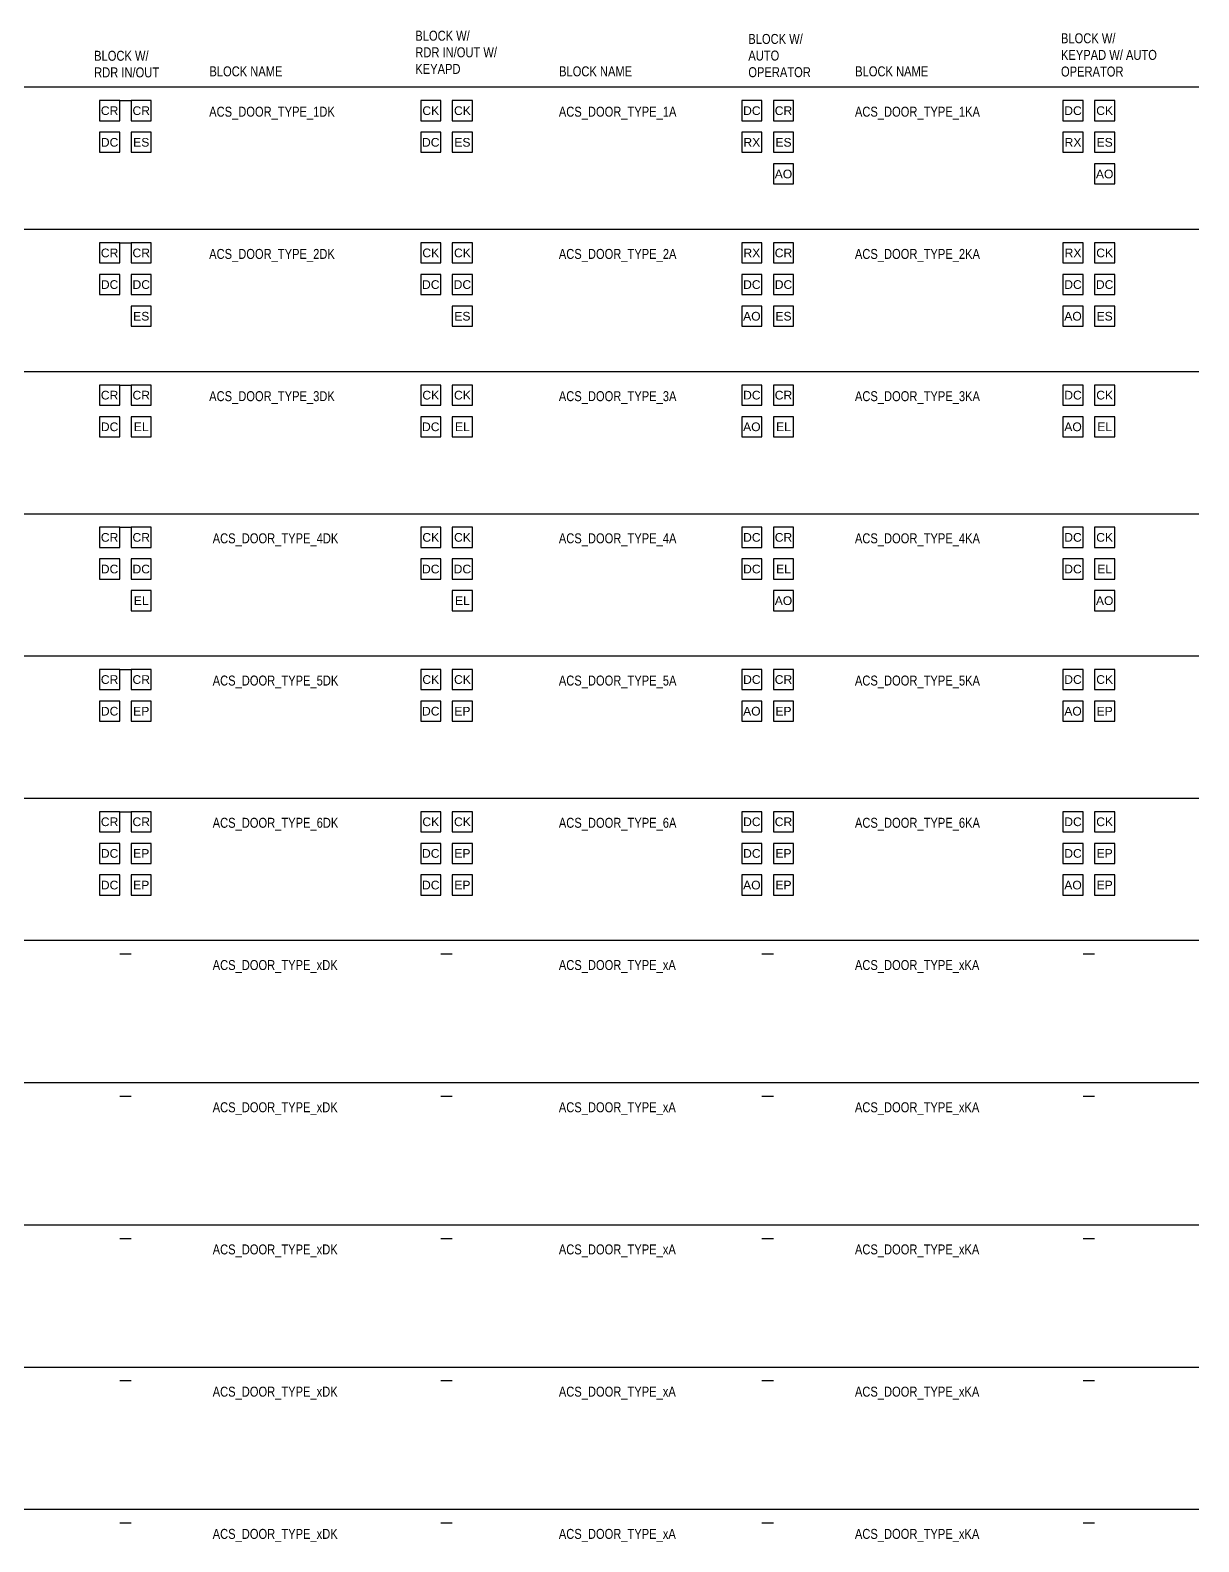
# Model space of a CAD drawing. Header units: inches. Extents: x 26 to 183, y 56 to 129.
# Drawn here: x 54.71 to 67.34, y 93.85 to 110.18 of the extents above; entities that cross this region are included whole.
import ezdxf
from ezdxf.enums import TextEntityAlignment as Align

# ---------------------------------------------------------------- set-up
doc = ezdxf.new("R2010")
doc.units = ezdxf.units.IN
doc.header["$MEASUREMENT"] = 0
doc.set_wipeout_variables(frame=1)
doc.layers.add('E-SERT-ACS', color=23, linetype='Continuous', lineweight=30)
doc.layers.add('S-ANNO-LEGN', color=3, linetype='Continuous', lineweight=25)
doc.layers.add('E-SERT-IDS-TEXT', color=7, linetype='Continuous')
doc.styles.add('MtXpl_Arial_Narrow', font='arial.ttf')
doc.styles.add('ROMANS', font='arial.ttf', dxfattribs={"height": 0.0935})

# ---------------------------------------------------------------- blocks, each defined once
blk = doc.blocks.new('*U91')
blk.add_wipeout([(-0.109, 0), (-0.109, -0.217), (0.109, -0.217), (0.109, 0)]).dxf.layer = 'E-SERT-ACS'
at = {"layer": 'E-SERT-ACS', "color": 0, "linetype": 'ByBlock', "lineweight": -2}
blk.add_lwpolyline([(-0.109, -0.217), (0.109, -0.217), (0.109, 0), (-0.109, 0)], close=True, dxfattribs=at)
at = {"layer": 'E-SERT-ACS', "color": 7, "style": 'MtXpl_Arial_Narrow', "flags": 8}
blk.add_attdef('MODELNO.', text='', height=0.0938, dxfattribs=at).set_placement((0.109, 0), align=Align.BOTTOM_LEFT)
blk.add_attdef('DEVICE_TYPE', text='', height=0.0938, dxfattribs=at).set_placement((0, -0.109), align=Align.MIDDLE)
blk = doc.blocks.new('ES_Electric_Strike')
blk.add_wipeout([(-0.109, 0), (-0.109, -0.217), (0.109, -0.217), (0.109, 0)]).dxf.layer = 'E-SERT-ACS'
at = {"layer": 'E-SERT-ACS', "color": 0, "linetype": 'ByBlock', "lineweight": -2}
blk.add_lwpolyline([(-0.109, -0.217), (0.109, -0.217), (0.109, 0), (-0.109, 0)], close=True, dxfattribs=at)
at = {"layer": 'E-SERT-ACS', "color": 7, "style": 'MtXpl_Arial_Narrow', "flags": 8}
blk.add_attdef('MODELNO.', text='', height=0.0938, dxfattribs=at).set_placement((0.109, 0), align=Align.BOTTOM_LEFT)
blk.add_attdef('DEVICE_TYPE', text='', height=0.0938, dxfattribs=at).set_placement((0, -0.109), align=Align.MIDDLE)
blk = doc.blocks.new('AC_Card_Reader')
blk.add_wipeout([(-0.109, 0), (-0.109, -0.217), (0.109, -0.217), (0.109, 0)]).dxf.layer = 'E-SERT-ACS'
at = {"layer": 'E-SERT-ACS', "color": 0, "linetype": 'ByBlock', "lineweight": -2}
blk.add_lwpolyline([(-0.109, -0.217), (0.109, -0.217), (0.109, 0), (-0.109, 0)], close=True, dxfattribs=at)
at = {"layer": 'E-SERT-ACS', "color": 7, "style": 'MtXpl_Arial_Narrow', "flags": 8}
blk.add_attdef('MODELNO.', text='', height=0.0938, dxfattribs=at).set_placement((0.109, 0), align=Align.BOTTOM_LEFT)
blk.add_attdef('DEVICE_TYPE', text='', height=0.0938, dxfattribs=at).set_placement((0, -0.109), align=Align.MIDDLE)
blk = doc.blocks.new('ACS_DOOR_TYPE_1D')
at = {"layer": 'E-SERT-ACS'}
ref = blk.add_blockref('AC_Card_Reader', (0.171, 0), dxfattribs=at)
ref.add_attrib('DEVICE_TYPE', 'CR', dxfattribs={"color": 7, "height": 0.0938, "style": 'MtXpl_Arial_Narrow'}).set_placement((0.171, -0.109), align=Align.MIDDLE)
ref = blk.add_blockref('AC_Card_Reader', (-0.171, 0), dxfattribs=at)
ref.add_attrib('DEVICE_TYPE', 'CR', dxfattribs={"color": 7, "height": 0.0938, "style": 'MtXpl_Arial_Narrow'}).set_placement((-0.171, -0.109), align=Align.MIDDLE)
ref = blk.add_blockref('*U91', (-0.171, -0.342), dxfattribs=at)
ref.add_attrib('DEVICE_TYPE', 'DC', dxfattribs={"color": 7, "height": 0.0938, "style": 'MtXpl_Arial_Narrow'}).set_placement((-0.171, -0.451), align=Align.MIDDLE)
ref = blk.add_blockref('ES_Electric_Strike', (0.171, -0.342), dxfattribs=at)
ref.add_attrib('DEVICE_TYPE', 'ES', dxfattribs={"color": 7, "height": 0.0938, "style": 'MtXpl_Arial_Narrow'}).set_placement((0.171, -0.451), align=Align.MIDDLE)
blk = doc.blocks.new('CK_Card_Reader_Keypad')
blk.add_wipeout([(-0.109, 0), (-0.109, -0.217), (0.109, -0.217), (0.109, 0)]).dxf.layer = 'E-SERT-ACS'
at = {"layer": 'E-SERT-ACS', "color": 0, "linetype": 'ByBlock', "lineweight": -2}
blk.add_lwpolyline([(-0.109, -0.217), (0.109, -0.217), (0.109, 0), (-0.109, 0)], close=True, dxfattribs=at)
at = {"layer": 'E-SERT-ACS', "color": 7, "style": 'MtXpl_Arial_Narrow', "flags": 8}
blk.add_attdef('MODELNO.', text='', height=0.0938, dxfattribs=at).set_placement((0.109, 0), align=Align.BOTTOM_LEFT)
blk.add_attdef('DEVICE_TYPE', text='', height=0.0938, dxfattribs=at).set_placement((0, -0.109), align=Align.MIDDLE)
blk = doc.blocks.new('ACS_DOOR_TYPE_1DK')
at = {"layer": 'E-SERT-ACS'}
ref = blk.add_blockref('CK_Card_Reader_Keypad', (-0.171, 0), dxfattribs=at)
ref.add_attrib('DEVICE_TYPE', 'CK', dxfattribs={"color": 7, "height": 0.0938, "style": 'MtXpl_Arial_Narrow'}).set_placement((-0.171, -0.109), align=Align.MIDDLE)
ref = blk.add_blockref('CK_Card_Reader_Keypad', (0.171, 0), dxfattribs=at)
ref.add_attrib('DEVICE_TYPE', 'CK', dxfattribs={"color": 7, "height": 0.0938, "style": 'MtXpl_Arial_Narrow'}).set_placement((0.171, -0.109), align=Align.MIDDLE)
ref = blk.add_blockref('*U91', (-0.171, -0.342), dxfattribs=at)
ref.add_attrib('DEVICE_TYPE', 'DC', dxfattribs={"color": 7, "height": 0.0938, "style": 'MtXpl_Arial_Narrow'}).set_placement((-0.171, -0.451), align=Align.MIDDLE)
ref = blk.add_blockref('ES_Electric_Strike', (0.171, -0.342), dxfattribs=at)
ref.add_attrib('DEVICE_TYPE', 'ES', dxfattribs={"color": 7, "height": 0.0938, "style": 'MtXpl_Arial_Narrow'}).set_placement((0.171, -0.451), align=Align.MIDDLE)
blk = doc.blocks.new('ACS_DOOR_TYPE_2D')
at = {"layer": 'E-SERT-ACS'}
ref = blk.add_blockref('AC_Card_Reader', (-0.171, 0), dxfattribs=at)
ref.add_attrib('DEVICE_TYPE', 'CR', dxfattribs={"color": 7, "height": 0.0938, "style": 'MtXpl_Arial_Narrow'}).set_placement((-0.171, -0.109), align=Align.MIDDLE)
ref = blk.add_blockref('AC_Card_Reader', (0.171, 0), dxfattribs=at)
ref.add_attrib('DEVICE_TYPE', 'CR', dxfattribs={"color": 7, "height": 0.0938, "style": 'MtXpl_Arial_Narrow'}).set_placement((0.171, -0.109), align=Align.MIDDLE)
ref = blk.add_blockref('*U91', (-0.171, -0.342), dxfattribs=at)
ref.add_attrib('DEVICE_TYPE', 'DC', dxfattribs={"color": 7, "height": 0.0938, "style": 'MtXpl_Arial_Narrow'}).set_placement((-0.171, -0.451), align=Align.MIDDLE)
ref = blk.add_blockref('*U91', (0.171, -0.342), dxfattribs=at)
ref.add_attrib('DEVICE_TYPE', 'DC', dxfattribs={"color": 7, "height": 0.0938, "style": 'MtXpl_Arial_Narrow'}).set_placement((0.171, -0.451), align=Align.MIDDLE)
ref = blk.add_blockref('ES_Electric_Strike', (0.171, -0.684), dxfattribs=at)
ref.add_attrib('DEVICE_TYPE', 'ES', dxfattribs={"color": 7, "height": 0.0938, "style": 'MtXpl_Arial_Narrow'}).set_placement((0.171, -0.793), align=Align.MIDDLE)
blk = doc.blocks.new('ACS_DOOR_TYPE_2DK')
at = {"layer": 'E-SERT-ACS'}
ref = blk.add_blockref('CK_Card_Reader_Keypad', (-0.171, 0), dxfattribs=at)
ref.add_attrib('DEVICE_TYPE', 'CK', dxfattribs={"color": 7, "height": 0.0938, "style": 'MtXpl_Arial_Narrow'}).set_placement((-0.171, -0.109), align=Align.MIDDLE)
ref = blk.add_blockref('CK_Card_Reader_Keypad', (0.171, 0), dxfattribs=at)
ref.add_attrib('DEVICE_TYPE', 'CK', dxfattribs={"color": 7, "height": 0.0938, "style": 'MtXpl_Arial_Narrow'}).set_placement((0.171, -0.109), align=Align.MIDDLE)
ref = blk.add_blockref('*U91', (-0.171, -0.342), dxfattribs=at)
ref.add_attrib('DEVICE_TYPE', 'DC', dxfattribs={"color": 7, "height": 0.0938, "style": 'MtXpl_Arial_Narrow'}).set_placement((-0.171, -0.451), align=Align.MIDDLE)
ref = blk.add_blockref('*U91', (0.171, -0.342), dxfattribs=at)
ref.add_attrib('DEVICE_TYPE', 'DC', dxfattribs={"color": 7, "height": 0.0938, "style": 'MtXpl_Arial_Narrow'}).set_placement((0.171, -0.451), align=Align.MIDDLE)
ref = blk.add_blockref('ES_Electric_Strike', (0.171, -0.684), dxfattribs=at)
ref.add_attrib('DEVICE_TYPE', 'ES', dxfattribs={"color": 7, "height": 0.0938, "style": 'MtXpl_Arial_Narrow'}).set_placement((0.171, -0.793), align=Align.MIDDLE)
blk = doc.blocks.new('EL_Electric_Mortise_Lock')
blk.add_wipeout([(-0.109, 0), (-0.109, -0.217), (0.109, -0.217), (0.109, 0)]).dxf.layer = 'E-SERT-ACS'
at = {"layer": 'E-SERT-ACS', "color": 0, "linetype": 'ByBlock', "lineweight": -2}
blk.add_lwpolyline([(-0.109, -0.217), (0.109, -0.217), (0.109, 0), (-0.109, 0)], close=True, dxfattribs=at)
at = {"layer": 'E-SERT-ACS', "color": 7, "style": 'MtXpl_Arial_Narrow', "flags": 8}
blk.add_attdef('MODELNO.', text='', height=0.0938, dxfattribs=at).set_placement((0.109, 0), align=Align.BOTTOM_LEFT)
blk.add_attdef('DEVICE_TYPE', text='', height=0.0938, dxfattribs=at).set_placement((0, -0.109), align=Align.MIDDLE)
blk = doc.blocks.new('ACS_DOOR_TYPE_3D')
at = {"layer": 'E-SERT-ACS'}
ref = blk.add_blockref('AC_Card_Reader', (-0.171, 0), dxfattribs=at)
ref.add_attrib('DEVICE_TYPE', 'CR', dxfattribs={"color": 7, "height": 0.0938, "style": 'MtXpl_Arial_Narrow'}).set_placement((-0.171, -0.109), align=Align.MIDDLE)
ref = blk.add_blockref('AC_Card_Reader', (0.171, 0), dxfattribs=at)
ref.add_attrib('DEVICE_TYPE', 'CR', dxfattribs={"color": 7, "height": 0.0938, "style": 'MtXpl_Arial_Narrow'}).set_placement((0.171, -0.109), align=Align.MIDDLE)
ref = blk.add_blockref('*U91', (-0.171, -0.342), dxfattribs=at)
ref.add_attrib('DEVICE_TYPE', 'DC', dxfattribs={"color": 7, "height": 0.0938, "style": 'MtXpl_Arial_Narrow'}).set_placement((-0.171, -0.451), align=Align.MIDDLE)
ref = blk.add_blockref('EL_Electric_Mortise_Lock', (0.171, -0.342), dxfattribs=at)
ref.add_attrib('DEVICE_TYPE', 'EL', dxfattribs={"color": 7, "height": 0.0938, "style": 'MtXpl_Arial_Narrow'}).set_placement((0.171, -0.451), align=Align.MIDDLE)
blk = doc.blocks.new('ACS_DOOR_TYPE_3DK')
at = {"layer": 'E-SERT-ACS'}
ref = blk.add_blockref('CK_Card_Reader_Keypad', (-0.171, 0), dxfattribs=at)
ref.add_attrib('DEVICE_TYPE', 'CK', dxfattribs={"color": 7, "height": 0.0938, "style": 'MtXpl_Arial_Narrow'}).set_placement((-0.171, -0.109), align=Align.MIDDLE)
ref = blk.add_blockref('CK_Card_Reader_Keypad', (0.171, 0), dxfattribs=at)
ref.add_attrib('DEVICE_TYPE', 'CK', dxfattribs={"color": 7, "height": 0.0938, "style": 'MtXpl_Arial_Narrow'}).set_placement((0.171, -0.109), align=Align.MIDDLE)
ref = blk.add_blockref('*U91', (-0.171, -0.342), dxfattribs=at)
ref.add_attrib('DEVICE_TYPE', 'DC', dxfattribs={"color": 7, "height": 0.0938, "style": 'MtXpl_Arial_Narrow'}).set_placement((-0.171, -0.451), align=Align.MIDDLE)
ref = blk.add_blockref('EL_Electric_Mortise_Lock', (0.171, -0.342), dxfattribs=at)
ref.add_attrib('DEVICE_TYPE', 'EL', dxfattribs={"color": 7, "height": 0.0938, "style": 'MtXpl_Arial_Narrow'}).set_placement((0.171, -0.451), align=Align.MIDDLE)
blk = doc.blocks.new('ACS_DOOR_TYPE_4D')
at = {"layer": 'E-SERT-ACS'}
ref = blk.add_blockref('AC_Card_Reader', (-0.171, 0), dxfattribs=at)
ref.add_attrib('DEVICE_TYPE', 'CR', dxfattribs={"color": 7, "height": 0.0938, "style": 'MtXpl_Arial_Narrow'}).set_placement((-0.171, -0.109), align=Align.MIDDLE)
ref = blk.add_blockref('AC_Card_Reader', (0.171, 0), dxfattribs=at)
ref.add_attrib('DEVICE_TYPE', 'CR', dxfattribs={"color": 7, "height": 0.0938, "style": 'MtXpl_Arial_Narrow'}).set_placement((0.171, -0.109), align=Align.MIDDLE)
ref = blk.add_blockref('*U91', (-0.171, -0.342), dxfattribs=at)
ref.add_attrib('DEVICE_TYPE', 'DC', dxfattribs={"color": 7, "height": 0.0938, "style": 'MtXpl_Arial_Narrow'}).set_placement((-0.171, -0.451), align=Align.MIDDLE)
ref = blk.add_blockref('*U91', (0.171, -0.342), dxfattribs=at)
ref.add_attrib('DEVICE_TYPE', 'DC', dxfattribs={"color": 7, "height": 0.0938, "style": 'MtXpl_Arial_Narrow'}).set_placement((0.171, -0.451), align=Align.MIDDLE)
ref = blk.add_blockref('EL_Electric_Mortise_Lock', (0.171, -0.684), dxfattribs=at)
ref.add_attrib('DEVICE_TYPE', 'EL', dxfattribs={"color": 7, "height": 0.0938, "style": 'MtXpl_Arial_Narrow'}).set_placement((0.171, -0.793), align=Align.MIDDLE)
blk = doc.blocks.new('ACS_DOOR_TYPE_4DK')
at = {"layer": 'E-SERT-ACS'}
ref = blk.add_blockref('CK_Card_Reader_Keypad', (-0.171, 0), dxfattribs=at)
ref.add_attrib('DEVICE_TYPE', 'CK', dxfattribs={"color": 7, "height": 0.0938, "style": 'MtXpl_Arial_Narrow'}).set_placement((-0.171, -0.109), align=Align.MIDDLE)
ref = blk.add_blockref('CK_Card_Reader_Keypad', (0.171, 0), dxfattribs=at)
ref.add_attrib('DEVICE_TYPE', 'CK', dxfattribs={"color": 7, "height": 0.0938, "style": 'MtXpl_Arial_Narrow'}).set_placement((0.171, -0.109), align=Align.MIDDLE)
ref = blk.add_blockref('*U91', (-0.171, -0.342), dxfattribs=at)
ref.add_attrib('DEVICE_TYPE', 'DC', dxfattribs={"color": 7, "height": 0.0938, "style": 'MtXpl_Arial_Narrow'}).set_placement((-0.171, -0.451), align=Align.MIDDLE)
ref = blk.add_blockref('*U91', (0.171, -0.342), dxfattribs=at)
ref.add_attrib('DEVICE_TYPE', 'DC', dxfattribs={"color": 7, "height": 0.0938, "style": 'MtXpl_Arial_Narrow'}).set_placement((0.171, -0.451), align=Align.MIDDLE)
ref = blk.add_blockref('EL_Electric_Mortise_Lock', (0.171, -0.684), dxfattribs=at)
ref.add_attrib('DEVICE_TYPE', 'EL', dxfattribs={"color": 7, "height": 0.0938, "style": 'MtXpl_Arial_Narrow'}).set_placement((0.171, -0.793), align=Align.MIDDLE)
blk = doc.blocks.new('EP_Electric_Panic_Hdwr')
blk.add_wipeout([(-0.109, 0), (-0.109, -0.217), (0.109, -0.217), (0.109, 0)]).dxf.layer = 'E-SERT-ACS'
at = {"layer": 'E-SERT-ACS', "color": 0, "linetype": 'ByBlock', "lineweight": -2}
blk.add_lwpolyline([(-0.109, -0.217), (0.109, -0.217), (0.109, 0), (-0.109, 0)], close=True, dxfattribs=at)
at = {"layer": 'E-SERT-ACS', "color": 7, "style": 'MtXpl_Arial_Narrow', "flags": 8}
blk.add_attdef('MODELNO.', text='', height=0.0938, dxfattribs=at).set_placement((0.109, 0), align=Align.BOTTOM_LEFT)
blk.add_attdef('DEVICE_TYPE', text='', height=0.0938, dxfattribs=at).set_placement((0, -0.109), align=Align.MIDDLE)
blk = doc.blocks.new('ACS_DOOR_TYPE_5D')
at = {"layer": 'E-SERT-ACS'}
ref = blk.add_blockref('AC_Card_Reader', (-0.171, 0), dxfattribs=at)
ref.add_attrib('DEVICE_TYPE', 'CR', dxfattribs={"color": 7, "height": 0.0938, "style": 'MtXpl_Arial_Narrow'}).set_placement((-0.171, -0.109), align=Align.MIDDLE)
ref = blk.add_blockref('AC_Card_Reader', (0.171, 0), dxfattribs=at)
ref.add_attrib('DEVICE_TYPE', 'CR', dxfattribs={"color": 7, "height": 0.0938, "style": 'MtXpl_Arial_Narrow'}).set_placement((0.171, -0.109), align=Align.MIDDLE)
ref = blk.add_blockref('*U91', (-0.171, -0.342), dxfattribs=at)
ref.add_attrib('DEVICE_TYPE', 'DC', dxfattribs={"color": 7, "height": 0.0938, "style": 'MtXpl_Arial_Narrow'}).set_placement((-0.171, -0.451), align=Align.MIDDLE)
ref = blk.add_blockref('EP_Electric_Panic_Hdwr', (0.171, -0.342), dxfattribs=at)
ref.add_attrib('DEVICE_TYPE', 'EP', dxfattribs={"color": 7, "height": 0.0938, "style": 'MtXpl_Arial_Narrow'}).set_placement((0.171, -0.451), align=Align.MIDDLE)
blk = doc.blocks.new('ACS_DOOR_TYPE_5DK')
at = {"layer": 'E-SERT-ACS'}
ref = blk.add_blockref('CK_Card_Reader_Keypad', (-0.171, 0), dxfattribs=at)
ref.add_attrib('DEVICE_TYPE', 'CK', dxfattribs={"color": 7, "height": 0.0938, "style": 'MtXpl_Arial_Narrow'}).set_placement((-0.171, -0.109), align=Align.MIDDLE)
ref = blk.add_blockref('CK_Card_Reader_Keypad', (0.171, 0), dxfattribs=at)
ref.add_attrib('DEVICE_TYPE', 'CK', dxfattribs={"color": 7, "height": 0.0938, "style": 'MtXpl_Arial_Narrow'}).set_placement((0.171, -0.109), align=Align.MIDDLE)
ref = blk.add_blockref('*U91', (-0.171, -0.342), dxfattribs=at)
ref.add_attrib('DEVICE_TYPE', 'DC', dxfattribs={"color": 7, "height": 0.0938, "style": 'MtXpl_Arial_Narrow'}).set_placement((-0.171, -0.451), align=Align.MIDDLE)
ref = blk.add_blockref('EP_Electric_Panic_Hdwr', (0.171, -0.342), dxfattribs=at)
ref.add_attrib('DEVICE_TYPE', 'EP', dxfattribs={"color": 7, "height": 0.0938, "style": 'MtXpl_Arial_Narrow'}).set_placement((0.171, -0.451), align=Align.MIDDLE)
blk = doc.blocks.new('ACS_DOOR_TYPE_6D')
at = {"layer": 'E-SERT-ACS'}
ref = blk.add_blockref('AC_Card_Reader', (-0.171, 0), dxfattribs=at)
ref.add_attrib('DEVICE_TYPE', 'CR', dxfattribs={"color": 7, "height": 0.0938, "style": 'MtXpl_Arial_Narrow'}).set_placement((-0.171, -0.109), align=Align.MIDDLE)
ref = blk.add_blockref('AC_Card_Reader', (0.171, 0), dxfattribs=at)
ref.add_attrib('DEVICE_TYPE', 'CR', dxfattribs={"color": 7, "height": 0.0938, "style": 'MtXpl_Arial_Narrow'}).set_placement((0.171, -0.109), align=Align.MIDDLE)
ref = blk.add_blockref('*U91', (-0.171, -0.342), dxfattribs=at)
ref.add_attrib('DEVICE_TYPE', 'DC', dxfattribs={"color": 7, "height": 0.0938, "style": 'MtXpl_Arial_Narrow'}).set_placement((-0.171, -0.451), align=Align.MIDDLE)
ref = blk.add_blockref('EP_Electric_Panic_Hdwr', (0.171, -0.342), dxfattribs=at)
ref.add_attrib('DEVICE_TYPE', 'EP', dxfattribs={"color": 7, "height": 0.0938, "style": 'MtXpl_Arial_Narrow'}).set_placement((0.171, -0.451), align=Align.MIDDLE)
ref = blk.add_blockref('*U91', (-0.171, -0.684), dxfattribs=at)
ref.add_attrib('DEVICE_TYPE', 'DC', dxfattribs={"color": 7, "height": 0.0938, "style": 'MtXpl_Arial_Narrow'}).set_placement((-0.171, -0.793), align=Align.MIDDLE)
ref = blk.add_blockref('EP_Electric_Panic_Hdwr', (0.171, -0.684), dxfattribs=at)
ref.add_attrib('DEVICE_TYPE', 'EP', dxfattribs={"color": 7, "height": 0.0938, "style": 'MtXpl_Arial_Narrow'}).set_placement((0.171, -0.793), align=Align.MIDDLE)
blk = doc.blocks.new('ACS_DOOR_TYPE_6DK')
at = {"layer": 'E-SERT-ACS'}
ref = blk.add_blockref('CK_Card_Reader_Keypad', (-0.171, 0), dxfattribs=at)
ref.add_attrib('DEVICE_TYPE', 'CK', dxfattribs={"color": 7, "height": 0.0938, "style": 'MtXpl_Arial_Narrow'}).set_placement((-0.171, -0.109), align=Align.MIDDLE)
ref = blk.add_blockref('CK_Card_Reader_Keypad', (0.171, 0), dxfattribs=at)
ref.add_attrib('DEVICE_TYPE', 'CK', dxfattribs={"color": 7, "height": 0.0938, "style": 'MtXpl_Arial_Narrow'}).set_placement((0.171, -0.109), align=Align.MIDDLE)
ref = blk.add_blockref('*U91', (-0.171, -0.342), dxfattribs=at)
ref.add_attrib('DEVICE_TYPE', 'DC', dxfattribs={"color": 7, "height": 0.0938, "style": 'MtXpl_Arial_Narrow'}).set_placement((-0.171, -0.451), align=Align.MIDDLE)
ref = blk.add_blockref('EP_Electric_Panic_Hdwr', (0.171, -0.342), dxfattribs=at)
ref.add_attrib('DEVICE_TYPE', 'EP', dxfattribs={"color": 7, "height": 0.0938, "style": 'MtXpl_Arial_Narrow'}).set_placement((0.171, -0.451), align=Align.MIDDLE)
ref = blk.add_blockref('*U91', (-0.171, -0.684), dxfattribs=at)
ref.add_attrib('DEVICE_TYPE', 'DC', dxfattribs={"color": 7, "height": 0.0938, "style": 'MtXpl_Arial_Narrow'}).set_placement((-0.171, -0.793), align=Align.MIDDLE)
ref = blk.add_blockref('EP_Electric_Panic_Hdwr', (0.171, -0.684), dxfattribs=at)
ref.add_attrib('DEVICE_TYPE', 'EP', dxfattribs={"color": 7, "height": 0.0938, "style": 'MtXpl_Arial_Narrow'}).set_placement((0.171, -0.793), align=Align.MIDDLE)
blk = doc.blocks.new('RX_Motion_REX')
blk.add_wipeout([(-0.109, 0), (-0.109, -0.217), (0.109, -0.217), (0.109, 0)]).dxf.layer = 'E-SERT-ACS'
at = {"layer": 'E-SERT-ACS', "color": 0, "linetype": 'ByBlock', "lineweight": -2}
blk.add_lwpolyline([(-0.109, -0.217), (0.109, -0.217), (0.109, 0), (-0.109, 0)], close=True, dxfattribs=at)
at = {"layer": 'E-SERT-ACS', "color": 7, "style": 'MtXpl_Arial_Narrow', "flags": 8}
blk.add_attdef('MODELNO.', text='', height=0.0938, dxfattribs=at).set_placement((0.109, 0), align=Align.BOTTOM_LEFT)
blk.add_attdef('DEVICE_TYPE', text='', height=0.0938, dxfattribs=at).set_placement((0, -0.109), align=Align.MIDDLE)
blk = doc.blocks.new('AO_Auto_Operator')
blk.add_wipeout([(-0.109, 0), (-0.109, -0.217), (0.109, -0.217), (0.109, 0)]).dxf.layer = 'E-SERT-ACS'
at = {"layer": 'E-SERT-ACS', "color": 0, "linetype": 'ByBlock', "lineweight": -2}
blk.add_lwpolyline([(-0.109, -0.217), (0.109, -0.217), (0.109, 0), (-0.109, 0)], close=True, dxfattribs=at)
at = {"layer": 'E-SERT-ACS', "color": 7, "style": 'MtXpl_Arial_Narrow', "flags": 8}
blk.add_attdef('MODELNO.', text='', height=0.0938, dxfattribs=at).set_placement((0.109, 0), align=Align.BOTTOM_LEFT)
blk.add_attdef('DEVICE_TYPE', text='', height=0.0938, dxfattribs=at).set_placement((0, -0.109), align=Align.MIDDLE)
blk = doc.blocks.new('ACS_DOOR_TYPE_1A')
at = {"layer": 'E-SERT-ACS'}
ref = blk.add_blockref('*U91', (-0.171, 0), dxfattribs=at)
ref.add_attrib('DEVICE_TYPE', 'DC', dxfattribs={"color": 7, "height": 0.0938, "style": 'MtXpl_Arial_Narrow'}).set_placement((-0.171, -0.109), align=Align.MIDDLE)
ref = blk.add_blockref('AC_Card_Reader', (0.171, 0), dxfattribs=at)
ref.add_attrib('DEVICE_TYPE', 'CR', dxfattribs={"color": 7, "height": 0.0938, "style": 'MtXpl_Arial_Narrow'}).set_placement((0.171, -0.109), align=Align.MIDDLE)
ref = blk.add_blockref('RX_Motion_REX', (-0.171, -0.342), dxfattribs=at)
ref.add_attrib('DEVICE_TYPE', 'RX', dxfattribs={"color": 7, "height": 0.0938, "style": 'MtXpl_Arial_Narrow'}).set_placement((-0.171, -0.451), align=Align.MIDDLE)
ref = blk.add_blockref('ES_Electric_Strike', (0.171, -0.342), dxfattribs=at)
ref.add_attrib('DEVICE_TYPE', 'ES', dxfattribs={"color": 7, "height": 0.0938, "style": 'MtXpl_Arial_Narrow'}).set_placement((0.171, -0.451), align=Align.MIDDLE)
ref = blk.add_blockref('AO_Auto_Operator', (0.171, -0.684), dxfattribs=at)
ref.add_attrib('DEVICE_TYPE', 'AO', dxfattribs={"color": 7, "height": 0.0938, "style": 'MtXpl_Arial_Narrow'}).set_placement((0.171, -0.793), align=Align.MIDDLE)
blk = doc.blocks.new('ACS_DOOR_TYPE_1KA')
at = {"layer": 'E-SERT-ACS'}
ref = blk.add_blockref('*U91', (-0.171, 0), dxfattribs=at)
ref.add_attrib('DEVICE_TYPE', 'DC', dxfattribs={"color": 7, "height": 0.0938, "style": 'MtXpl_Arial_Narrow'}).set_placement((-0.171, -0.109), align=Align.MIDDLE)
ref = blk.add_blockref('CK_Card_Reader_Keypad', (0.171, 0), dxfattribs=at)
ref.add_attrib('DEVICE_TYPE', 'CK', dxfattribs={"color": 7, "height": 0.0938, "style": 'MtXpl_Arial_Narrow'}).set_placement((0.171, -0.109), align=Align.MIDDLE)
ref = blk.add_blockref('RX_Motion_REX', (-0.171, -0.342), dxfattribs=at)
ref.add_attrib('DEVICE_TYPE', 'RX', dxfattribs={"color": 7, "height": 0.0938, "style": 'MtXpl_Arial_Narrow'}).set_placement((-0.171, -0.451), align=Align.MIDDLE)
ref = blk.add_blockref('ES_Electric_Strike', (0.171, -0.342), dxfattribs=at)
ref.add_attrib('DEVICE_TYPE', 'ES', dxfattribs={"color": 7, "height": 0.0938, "style": 'MtXpl_Arial_Narrow'}).set_placement((0.171, -0.451), align=Align.MIDDLE)
ref = blk.add_blockref('AO_Auto_Operator', (0.171, -0.684), dxfattribs=at)
ref.add_attrib('DEVICE_TYPE', 'AO', dxfattribs={"color": 7, "height": 0.0938, "style": 'MtXpl_Arial_Narrow'}).set_placement((0.171, -0.793), align=Align.MIDDLE)
blk = doc.blocks.new('ACS_DOOR_TYPE_2A')
at = {"layer": 'E-SERT-ACS'}
ref = blk.add_blockref('RX_Motion_REX', (-0.171, 0), dxfattribs=at)
ref.add_attrib('DEVICE_TYPE', 'RX', dxfattribs={"color": 7, "height": 0.0938, "style": 'MtXpl_Arial_Narrow'}).set_placement((-0.171, -0.109), align=Align.MIDDLE)
ref = blk.add_blockref('AC_Card_Reader', (0.171, 0), dxfattribs=at)
ref.add_attrib('DEVICE_TYPE', 'CR', dxfattribs={"color": 7, "height": 0.0938, "style": 'MtXpl_Arial_Narrow'}).set_placement((0.171, -0.109), align=Align.MIDDLE)
ref = blk.add_blockref('*U91', (-0.171, -0.342), dxfattribs=at)
ref.add_attrib('DEVICE_TYPE', 'DC', dxfattribs={"color": 7, "height": 0.0938, "style": 'MtXpl_Arial_Narrow'}).set_placement((-0.171, -0.451), align=Align.MIDDLE)
ref = blk.add_blockref('*U91', (0.171, -0.342), dxfattribs=at)
ref.add_attrib('DEVICE_TYPE', 'DC', dxfattribs={"color": 7, "height": 0.0938, "style": 'MtXpl_Arial_Narrow'}).set_placement((0.171, -0.451), align=Align.MIDDLE)
ref = blk.add_blockref('AO_Auto_Operator', (-0.171, -0.684), dxfattribs=at)
ref.add_attrib('DEVICE_TYPE', 'AO', dxfattribs={"color": 7, "height": 0.0938, "style": 'MtXpl_Arial_Narrow'}).set_placement((-0.171, -0.793), align=Align.MIDDLE)
ref = blk.add_blockref('ES_Electric_Strike', (0.171, -0.684), dxfattribs=at)
ref.add_attrib('DEVICE_TYPE', 'ES', dxfattribs={"color": 7, "height": 0.0938, "style": 'MtXpl_Arial_Narrow'}).set_placement((0.171, -0.793), align=Align.MIDDLE)
blk = doc.blocks.new('ACS_DOOR_TYPE_2KA')
at = {"layer": 'E-SERT-ACS'}
ref = blk.add_blockref('RX_Motion_REX', (-0.171, 0), dxfattribs=at)
ref.add_attrib('DEVICE_TYPE', 'RX', dxfattribs={"color": 7, "height": 0.0938, "style": 'MtXpl_Arial_Narrow'}).set_placement((-0.171, -0.109), align=Align.MIDDLE)
ref = blk.add_blockref('CK_Card_Reader_Keypad', (0.171, 0), dxfattribs=at)
ref.add_attrib('DEVICE_TYPE', 'CK', dxfattribs={"color": 7, "height": 0.0938, "style": 'MtXpl_Arial_Narrow'}).set_placement((0.171, -0.109), align=Align.MIDDLE)
ref = blk.add_blockref('*U91', (-0.171, -0.342), dxfattribs=at)
ref.add_attrib('DEVICE_TYPE', 'DC', dxfattribs={"color": 7, "height": 0.0938, "style": 'MtXpl_Arial_Narrow'}).set_placement((-0.171, -0.451), align=Align.MIDDLE)
ref = blk.add_blockref('*U91', (0.171, -0.342), dxfattribs=at)
ref.add_attrib('DEVICE_TYPE', 'DC', dxfattribs={"color": 7, "height": 0.0938, "style": 'MtXpl_Arial_Narrow'}).set_placement((0.171, -0.451), align=Align.MIDDLE)
ref = blk.add_blockref('AO_Auto_Operator', (-0.171, -0.684), dxfattribs=at)
ref.add_attrib('DEVICE_TYPE', 'AO', dxfattribs={"color": 7, "height": 0.0938, "style": 'MtXpl_Arial_Narrow'}).set_placement((-0.171, -0.793), align=Align.MIDDLE)
ref = blk.add_blockref('ES_Electric_Strike', (0.171, -0.684), dxfattribs=at)
ref.add_attrib('DEVICE_TYPE', 'ES', dxfattribs={"color": 7, "height": 0.0938, "style": 'MtXpl_Arial_Narrow'}).set_placement((0.171, -0.793), align=Align.MIDDLE)
blk = doc.blocks.new('ACS_DOOR_TYPE_3A')
at = {"layer": 'E-SERT-ACS'}
ref = blk.add_blockref('*U91', (-0.171, 0), dxfattribs=at)
ref.add_attrib('DEVICE_TYPE', 'DC', dxfattribs={"color": 7, "height": 0.0938, "style": 'MtXpl_Arial_Narrow'}).set_placement((-0.171, -0.109), align=Align.MIDDLE)
ref = blk.add_blockref('AC_Card_Reader', (0.171, 0), dxfattribs=at)
ref.add_attrib('DEVICE_TYPE', 'CR', dxfattribs={"color": 7, "height": 0.0938, "style": 'MtXpl_Arial_Narrow'}).set_placement((0.171, -0.109), align=Align.MIDDLE)
ref = blk.add_blockref('AO_Auto_Operator', (-0.171, -0.342), dxfattribs=at)
ref.add_attrib('DEVICE_TYPE', 'AO', dxfattribs={"color": 7, "height": 0.0938, "style": 'MtXpl_Arial_Narrow'}).set_placement((-0.171, -0.451), align=Align.MIDDLE)
ref = blk.add_blockref('EL_Electric_Mortise_Lock', (0.171, -0.342), dxfattribs=at)
ref.add_attrib('DEVICE_TYPE', 'EL', dxfattribs={"color": 7, "height": 0.0938, "style": 'MtXpl_Arial_Narrow'}).set_placement((0.171, -0.451), align=Align.MIDDLE)
blk = doc.blocks.new('ACS_DOOR_TYPE_3KA')
at = {"layer": 'E-SERT-ACS'}
ref = blk.add_blockref('*U91', (-0.171, 0), dxfattribs=at)
ref.add_attrib('DEVICE_TYPE', 'DC', dxfattribs={"color": 7, "height": 0.0938, "style": 'MtXpl_Arial_Narrow'}).set_placement((-0.171, -0.109), align=Align.MIDDLE)
ref = blk.add_blockref('CK_Card_Reader_Keypad', (0.171, 0), dxfattribs=at)
ref.add_attrib('DEVICE_TYPE', 'CK', dxfattribs={"color": 7, "height": 0.0938, "style": 'MtXpl_Arial_Narrow'}).set_placement((0.171, -0.109), align=Align.MIDDLE)
ref = blk.add_blockref('AO_Auto_Operator', (-0.171, -0.342), dxfattribs=at)
ref.add_attrib('DEVICE_TYPE', 'AO', dxfattribs={"color": 7, "height": 0.0938, "style": 'MtXpl_Arial_Narrow'}).set_placement((-0.171, -0.451), align=Align.MIDDLE)
ref = blk.add_blockref('EL_Electric_Mortise_Lock', (0.171, -0.342), dxfattribs=at)
ref.add_attrib('DEVICE_TYPE', 'EL', dxfattribs={"color": 7, "height": 0.0938, "style": 'MtXpl_Arial_Narrow'}).set_placement((0.171, -0.451), align=Align.MIDDLE)
blk = doc.blocks.new('ACS_DOOR_TYPE_4A')
at = {"layer": 'E-SERT-ACS'}
ref = blk.add_blockref('*U91', (-0.171, 0), dxfattribs=at)
ref.add_attrib('DEVICE_TYPE', 'DC', dxfattribs={"color": 7, "height": 0.0938, "style": 'MtXpl_Arial_Narrow'}).set_placement((-0.171, -0.109), align=Align.MIDDLE)
ref = blk.add_blockref('AC_Card_Reader', (0.171, 0), dxfattribs=at)
ref.add_attrib('DEVICE_TYPE', 'CR', dxfattribs={"color": 7, "height": 0.0938, "style": 'MtXpl_Arial_Narrow'}).set_placement((0.171, -0.109), align=Align.MIDDLE)
ref = blk.add_blockref('*U91', (-0.171, -0.342), dxfattribs=at)
ref.add_attrib('DEVICE_TYPE', 'DC', dxfattribs={"color": 7, "height": 0.0938, "style": 'MtXpl_Arial_Narrow'}).set_placement((-0.171, -0.451), align=Align.MIDDLE)
ref = blk.add_blockref('EL_Electric_Mortise_Lock', (0.171, -0.342), dxfattribs=at)
ref.add_attrib('DEVICE_TYPE', 'EL', dxfattribs={"color": 7, "height": 0.0938, "style": 'MtXpl_Arial_Narrow'}).set_placement((0.171, -0.451), align=Align.MIDDLE)
ref = blk.add_blockref('AO_Auto_Operator', (0.171, -0.684), dxfattribs=at)
ref.add_attrib('DEVICE_TYPE', 'AO', dxfattribs={"color": 7, "height": 0.0938, "style": 'MtXpl_Arial_Narrow'}).set_placement((0.171, -0.793), align=Align.MIDDLE)
blk = doc.blocks.new('ACS_DOOR_TYPE_4KA')
at = {"layer": 'E-SERT-ACS'}
ref = blk.add_blockref('*U91', (-0.171, 0), dxfattribs=at)
ref.add_attrib('DEVICE_TYPE', 'DC', dxfattribs={"color": 7, "height": 0.0938, "style": 'MtXpl_Arial_Narrow'}).set_placement((-0.171, -0.109), align=Align.MIDDLE)
ref = blk.add_blockref('CK_Card_Reader_Keypad', (0.171, 0), dxfattribs=at)
ref.add_attrib('DEVICE_TYPE', 'CK', dxfattribs={"color": 7, "height": 0.0938, "style": 'MtXpl_Arial_Narrow'}).set_placement((0.171, -0.109), align=Align.MIDDLE)
ref = blk.add_blockref('*U91', (-0.171, -0.342), dxfattribs=at)
ref.add_attrib('DEVICE_TYPE', 'DC', dxfattribs={"color": 7, "height": 0.0938, "style": 'MtXpl_Arial_Narrow'}).set_placement((-0.171, -0.451), align=Align.MIDDLE)
ref = blk.add_blockref('EL_Electric_Mortise_Lock', (0.171, -0.342), dxfattribs=at)
ref.add_attrib('DEVICE_TYPE', 'EL', dxfattribs={"color": 7, "height": 0.0938, "style": 'MtXpl_Arial_Narrow'}).set_placement((0.171, -0.451), align=Align.MIDDLE)
ref = blk.add_blockref('AO_Auto_Operator', (0.171, -0.684), dxfattribs=at)
ref.add_attrib('DEVICE_TYPE', 'AO', dxfattribs={"color": 7, "height": 0.0938, "style": 'MtXpl_Arial_Narrow'}).set_placement((0.171, -0.793), align=Align.MIDDLE)
blk = doc.blocks.new('ACS_DOOR_TYPE_5A')
at = {"layer": 'E-SERT-ACS'}
ref = blk.add_blockref('*U91', (-0.171, 0), dxfattribs=at)
ref.add_attrib('DEVICE_TYPE', 'DC', dxfattribs={"color": 7, "height": 0.0938, "style": 'MtXpl_Arial_Narrow'}).set_placement((-0.171, -0.109), align=Align.MIDDLE)
ref = blk.add_blockref('AC_Card_Reader', (0.171, 0), dxfattribs=at)
ref.add_attrib('DEVICE_TYPE', 'CR', dxfattribs={"color": 7, "height": 0.0938, "style": 'MtXpl_Arial_Narrow'}).set_placement((0.171, -0.109), align=Align.MIDDLE)
ref = blk.add_blockref('AO_Auto_Operator', (-0.171, -0.342), dxfattribs=at)
ref.add_attrib('DEVICE_TYPE', 'AO', dxfattribs={"color": 7, "height": 0.0938, "style": 'MtXpl_Arial_Narrow'}).set_placement((-0.171, -0.451), align=Align.MIDDLE)
ref = blk.add_blockref('EP_Electric_Panic_Hdwr', (0.171, -0.342), dxfattribs=at)
ref.add_attrib('DEVICE_TYPE', 'EP', dxfattribs={"color": 7, "height": 0.0938, "style": 'MtXpl_Arial_Narrow'}).set_placement((0.171, -0.451), align=Align.MIDDLE)
blk = doc.blocks.new('ACS_DOOR_TYPE_5KA')
at = {"layer": 'E-SERT-ACS'}
ref = blk.add_blockref('*U91', (-0.171, 0), dxfattribs=at)
ref.add_attrib('DEVICE_TYPE', 'DC', dxfattribs={"color": 7, "height": 0.0938, "style": 'MtXpl_Arial_Narrow'}).set_placement((-0.171, -0.109), align=Align.MIDDLE)
ref = blk.add_blockref('CK_Card_Reader_Keypad', (0.171, 0), dxfattribs=at)
ref.add_attrib('DEVICE_TYPE', 'CK', dxfattribs={"color": 7, "height": 0.0938, "style": 'MtXpl_Arial_Narrow'}).set_placement((0.171, -0.109), align=Align.MIDDLE)
ref = blk.add_blockref('AO_Auto_Operator', (-0.171, -0.342), dxfattribs=at)
ref.add_attrib('DEVICE_TYPE', 'AO', dxfattribs={"color": 7, "height": 0.0938, "style": 'MtXpl_Arial_Narrow'}).set_placement((-0.171, -0.451), align=Align.MIDDLE)
ref = blk.add_blockref('EP_Electric_Panic_Hdwr', (0.171, -0.342), dxfattribs=at)
ref.add_attrib('DEVICE_TYPE', 'EP', dxfattribs={"color": 7, "height": 0.0938, "style": 'MtXpl_Arial_Narrow'}).set_placement((0.171, -0.451), align=Align.MIDDLE)
blk = doc.blocks.new('ACS_DOOR_TYPE_6A')
at = {"layer": 'E-SERT-ACS'}
ref = blk.add_blockref('*U91', (-0.171, 0), dxfattribs=at)
ref.add_attrib('DEVICE_TYPE', 'DC', dxfattribs={"color": 7, "height": 0.0938, "style": 'MtXpl_Arial_Narrow'}).set_placement((-0.171, -0.109), align=Align.MIDDLE)
ref = blk.add_blockref('AC_Card_Reader', (0.171, 0), dxfattribs=at)
ref.add_attrib('DEVICE_TYPE', 'CR', dxfattribs={"color": 7, "height": 0.0938, "style": 'MtXpl_Arial_Narrow'}).set_placement((0.171, -0.109), align=Align.MIDDLE)
ref = blk.add_blockref('*U91', (-0.171, -0.342), dxfattribs=at)
ref.add_attrib('DEVICE_TYPE', 'DC', dxfattribs={"color": 7, "height": 0.0938, "style": 'MtXpl_Arial_Narrow'}).set_placement((-0.171, -0.451), align=Align.MIDDLE)
ref = blk.add_blockref('EP_Electric_Panic_Hdwr', (0.171, -0.342), dxfattribs=at)
ref.add_attrib('DEVICE_TYPE', 'EP', dxfattribs={"color": 7, "height": 0.0938, "style": 'MtXpl_Arial_Narrow'}).set_placement((0.171, -0.451), align=Align.MIDDLE)
ref = blk.add_blockref('AO_Auto_Operator', (-0.171, -0.684), dxfattribs=at)
ref.add_attrib('DEVICE_TYPE', 'AO', dxfattribs={"color": 7, "height": 0.0938, "style": 'MtXpl_Arial_Narrow'}).set_placement((-0.171, -0.793), align=Align.MIDDLE)
ref = blk.add_blockref('EP_Electric_Panic_Hdwr', (0.171, -0.684), dxfattribs=at)
ref.add_attrib('DEVICE_TYPE', 'EP', dxfattribs={"color": 7, "height": 0.0938, "style": 'MtXpl_Arial_Narrow'}).set_placement((0.171, -0.793), align=Align.MIDDLE)
blk = doc.blocks.new('ACS_DOOR_TYPE_6KA')
at = {"layer": 'E-SERT-ACS'}
ref = blk.add_blockref('*U91', (-0.171, 0), dxfattribs=at)
ref.add_attrib('DEVICE_TYPE', 'DC', dxfattribs={"color": 7, "height": 0.0938, "style": 'MtXpl_Arial_Narrow'}).set_placement((-0.171, -0.109), align=Align.MIDDLE)
ref = blk.add_blockref('CK_Card_Reader_Keypad', (0.171, 0), dxfattribs=at)
ref.add_attrib('DEVICE_TYPE', 'CK', dxfattribs={"color": 7, "height": 0.0938, "style": 'MtXpl_Arial_Narrow'}).set_placement((0.171, -0.109), align=Align.MIDDLE)
ref = blk.add_blockref('*U91', (-0.171, -0.342), dxfattribs=at)
ref.add_attrib('DEVICE_TYPE', 'DC', dxfattribs={"color": 7, "height": 0.0938, "style": 'MtXpl_Arial_Narrow'}).set_placement((-0.171, -0.451), align=Align.MIDDLE)
ref = blk.add_blockref('EP_Electric_Panic_Hdwr', (0.171, -0.342), dxfattribs=at)
ref.add_attrib('DEVICE_TYPE', 'EP', dxfattribs={"color": 7, "height": 0.0938, "style": 'MtXpl_Arial_Narrow'}).set_placement((0.171, -0.451), align=Align.MIDDLE)
ref = blk.add_blockref('AO_Auto_Operator', (-0.171, -0.684), dxfattribs=at)
ref.add_attrib('DEVICE_TYPE', 'AO', dxfattribs={"color": 7, "height": 0.0938, "style": 'MtXpl_Arial_Narrow'}).set_placement((-0.171, -0.793), align=Align.MIDDLE)
ref = blk.add_blockref('EP_Electric_Panic_Hdwr', (0.171, -0.684), dxfattribs=at)
ref.add_attrib('DEVICE_TYPE', 'EP', dxfattribs={"color": 7, "height": 0.0938, "style": 'MtXpl_Arial_Narrow'}).set_placement((0.171, -0.793), align=Align.MIDDLE)

msp = doc.modelspace()

# ---------------------------------------------------------------- linework, layer by layer
at = {"layer": 'E-SERT-ACS'}
for p, q in [((55.681, 109.419), (55.806, 109.419)), ((55.681, 107.882), (55.806, 107.882)), ((55.681, 106.345), (55.806, 106.345)), ((55.681, 104.808), (55.806, 104.808)), ((55.681, 103.272), (55.806, 103.272)), ((55.681, 101.735), (55.806, 101.735)), ((55.681, 100.198), (55.806, 100.198)), ((59.151, 100.198), (59.276, 100.198)), ((62.622, 100.198), (62.747, 100.198)), ((66.092, 100.198), (66.217, 100.198)), ((55.681, 98.661), (55.806, 98.661)), ((59.151, 98.661), (59.276, 98.661)), ((62.622, 98.661), (62.747, 98.661)), ((66.092, 98.661), (66.217, 98.661)), ((55.681, 97.124), (55.806, 97.124)), ((59.151, 97.124), (59.276, 97.124)), ((62.622, 97.124), (62.747, 97.124)), ((66.092, 97.124), (66.217, 97.124)), ((55.681, 95.587), (55.806, 95.587)), ((59.151, 95.587), (59.276, 95.587)), ((62.622, 95.587), (62.747, 95.587)), ((66.092, 95.587), (66.217, 95.587)), ((55.681, 94.051), (55.806, 94.051)), ((59.151, 94.051), (59.276, 94.051)), ((62.622, 94.051), (62.747, 94.051)), ((66.092, 94.051), (66.217, 94.051))]:
    msp.add_line(p, q, dxfattribs=at)
at = {"layer": 'E-SERT-IDS-TEXT'}
for p, q in [((40.863, 109.566), (67.343, 109.566)), ((40.863, 108.029), (67.343, 108.029)), ((40.863, 106.492), (67.343, 106.492)), ((40.863, 104.955), (67.343, 104.955)), ((40.863, 103.418), (67.343, 103.418)), ((40.863, 101.882), (67.343, 101.882)), ((40.863, 100.345), (67.343, 100.345)), ((40.863, 98.808), (67.343, 98.808)), ((40.863, 97.271), (67.343, 97.271)), ((40.863, 95.734), (67.343, 95.734)), ((40.863, 94.198), (67.343, 94.198))]:
    msp.add_line(p, q, dxfattribs=at)

# ---------------------------------------------------------------- block references
at = {"layer": 'E-SERT-ACS'}
for name, p in [('ACS_DOOR_TYPE_1DK', (59.214, 109.419)), ('ACS_DOOR_TYPE_1A', (62.684, 109.419)), ('ACS_DOOR_TYPE_1KA', (66.155, 109.419)), ('ACS_DOOR_TYPE_2DK', (59.214, 107.882)), ('ACS_DOOR_TYPE_2A', (62.684, 107.882)), ('ACS_DOOR_TYPE_2KA', (66.155, 107.882)), ('ACS_DOOR_TYPE_3DK', (59.214, 106.345)), ('ACS_DOOR_TYPE_3A', (62.684, 106.345)), ('ACS_DOOR_TYPE_3KA', (66.155, 106.345)), ('ACS_DOOR_TYPE_4DK', (59.214, 104.808)), ('ACS_DOOR_TYPE_4A', (62.684, 104.808)), ('ACS_DOOR_TYPE_4KA', (66.155, 104.808)), ('ACS_DOOR_TYPE_5DK', (59.214, 103.272)), ('ACS_DOOR_TYPE_5A', (62.684, 103.272)), ('ACS_DOOR_TYPE_5KA', (66.155, 103.272)), ('ACS_DOOR_TYPE_6DK', (59.214, 101.735)), ('ACS_DOOR_TYPE_6A', (62.684, 101.735)), ('ACS_DOOR_TYPE_6KA', (66.155, 101.735))]:
    msp.add_blockref(name, p, dxfattribs=at)

# ---------------------------------------------------------------- texts
at = {"layer": 'S-ANNO-LEGN', "style": 'ROMANS', "width": 0.8}
for s, height, p in [('BLOCK NAME', 0.1077, (56.651, 109.735)), ('BLOCK NAME', 0.1077, (60.43, 109.735)), ('BLOCK NAME', 0.1077, (63.63, 109.735)), ('ACS_DOOR_TYPE_1DK', 0.10771, (56.648, 109.299)), ('ACS_DOOR_TYPE_1A', 0.10771, (60.427, 109.299)), ('ACS_DOOR_TYPE_1KA', 0.10771, (63.627, 109.299)), ('ACS_DOOR_TYPE_2DK', 0.10771, (56.648, 107.762)), ('ACS_DOOR_TYPE_2A', 0.10771, (60.427, 107.762)), ('ACS_DOOR_TYPE_2KA', 0.10771, (63.627, 107.762)), ('ACS_DOOR_TYPE_3DK', 0.10771, (56.648, 106.225)), ('ACS_DOOR_TYPE_3A', 0.10771, (60.427, 106.225)), ('ACS_DOOR_TYPE_3KA', 0.10771, (63.627, 106.225)), ('ACS_DOOR_TYPE_4DK', 0.10771, (56.686, 104.689)), ('ACS_DOOR_TYPE_4A', 0.10771, (60.427, 104.689)), ('ACS_DOOR_TYPE_4KA', 0.10771, (63.627, 104.689)), ('ACS_DOOR_TYPE_5DK', 0.10771, (56.686, 103.152)), ('ACS_DOOR_TYPE_5A', 0.10771, (60.427, 103.152)), ('ACS_DOOR_TYPE_5KA', 0.10771, (63.627, 103.152)), ('ACS_DOOR_TYPE_6DK', 0.10771, (56.686, 101.615)), ('ACS_DOOR_TYPE_6A', 0.10771, (60.427, 101.615)), ('ACS_DOOR_TYPE_6KA', 0.10771, (63.627, 101.615)), ('ACS_DOOR_TYPE_xDK', 0.10771, (56.686, 100.078)), ('ACS_DOOR_TYPE_xA', 0.10771, (60.427, 100.078)), ('ACS_DOOR_TYPE_xKA', 0.10771, (63.627, 100.078)), ('ACS_DOOR_TYPE_xDK', 0.10771, (56.686, 98.541)), ('ACS_DOOR_TYPE_xA', 0.10771, (60.427, 98.541)), ('ACS_DOOR_TYPE_xKA', 0.10771, (63.627, 98.541)), ('ACS_DOOR_TYPE_xDK', 0.10771, (56.686, 97.005)), ('ACS_DOOR_TYPE_xA', 0.10771, (60.427, 97.005)), ('ACS_DOOR_TYPE_xKA', 0.10771, (63.627, 97.005)), ('ACS_DOOR_TYPE_xDK', 0.10771, (56.686, 95.468)), ('ACS_DOOR_TYPE_xA', 0.10771, (60.427, 95.468)), ('ACS_DOOR_TYPE_xKA', 0.10771, (63.627, 95.468)), ('ACS_DOOR_TYPE_xDK', 0.10771, (56.686, 93.931)), ('ACS_DOOR_TYPE_xA', 0.10771, (60.427, 93.931)), ('ACS_DOOR_TYPE_xKA', 0.10771, (63.627, 93.931))]:
    msp.add_text(s, height=height, dxfattribs=at).set_placement(p, align=Align.MIDDLE_LEFT)
at = {"layer": 'S-ANNO-LEGN', "char_height": 0.10771, "attachment_point": 1, "style": 'ROMANS'}
for s, insert, width in [('{\\W0.8;BLOCK W/ \\PRDR IN/OUT W/ KEYAPD}', (58.876, 110.174), 1.11597), ('{\\W0.8;BLOCK W/ AUTO\\POPERATOR}', (62.475, 110.139), 0.79457), ('{\\W0.8;BLOCK W/ \\PKEYPAD W/ AUTO\\POPERATOR}', (65.854, 110.146), 1.11597), ('{\\W0.8;BLOCK W/ \\PRDR IN/OUT}', (55.405, 109.957), 1.11597)]:
    msp.add_mtext(s, dxfattribs=dict(at, insert=insert, width=width))

# ---------------------------------------------------------------- next in the draw order: block references
at = {"layer": 'E-SERT-ACS'}
for name, p in [('ACS_DOOR_TYPE_1D', (55.743, 109.419)), ('ACS_DOOR_TYPE_2D', (55.743, 107.882)), ('ACS_DOOR_TYPE_3D', (55.743, 106.345)), ('ACS_DOOR_TYPE_4D', (55.743, 104.808)), ('ACS_DOOR_TYPE_5D', (55.743, 103.272)), ('ACS_DOOR_TYPE_6D', (55.743, 101.735))]:
    msp.add_blockref(name, p, dxfattribs=at)

doc.saveas('drawing.dxf')
